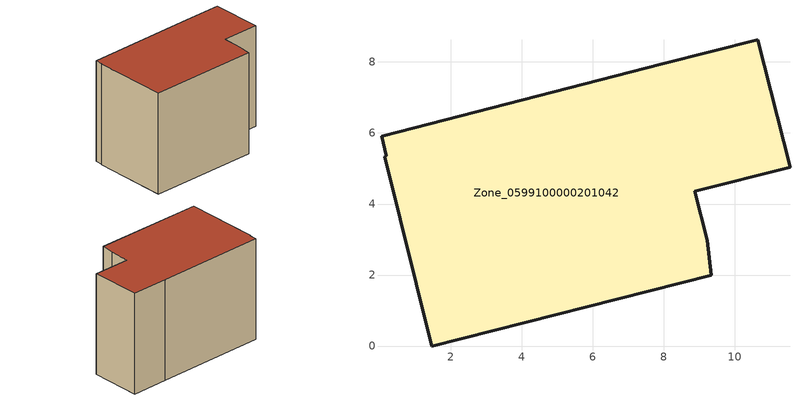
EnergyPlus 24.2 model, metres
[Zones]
Zone_0599100000201042
 floor ground (C_G): 1.47,0 0.14,5.33 0.19,5.37 0.05,5.91 7.98,7.96 10.64,8.62 11.56,5.04 8.88,4.37 9.22,2.98 9.34,1.99 z0
 wall outside (C_F): 10.64,8.62 7.98,7.96 0.05,5.91 0.19,5.37 0.14,5.33 1.47,0 9.34,1.99 9.22,2.98 8.88,4.37 11.56,5.04 10.64,8.62 z0:7.53
 roof outside (C_R): 1.47,0 9.34,1.99 9.22,2.98 8.88,4.37 11.56,5.04 10.64,8.62 7.98,7.96 0.05,5.91 0.19,5.37 0.14,5.33 z7.53
[BUILDING]
Pand.0599100000201042: North Axis=0; Terrain=City; Loads Convergence Tolerance Value=0.04; Temperature Convergence Tolerance Value=0.4; Solar Distribution=FullExterior; Maximum Number of Warmup Days=25; Minimum Number of Warmup Days=1
[Site:Location]
Rotterdam.The.Hague.AP_ZH_NLD Design_Conditions: Latitude=51.96; Longitude=4.45; Time Zone=1; Elevation=-4.5
[SITE:GROUNDTEMPERATURE:BUILDINGSURFACE]
18, 18, 18, 18, 18, 18, 18, 18, 18, 18, 18, 18
[MATERIAL] Thermal Absorptance=0.9; Solar Absorptance=0.7; Visible Absorptance=0.7
Name | Roughness | Thickness | Conductivity | Density | Specific Heat
G.TI.1946-1964 | MediumSmooth | 0.15 | 1 | 540 | 1210
F.TI.1946-1964 | Rough | 0.3 | 0.857143 | 1920 | 840
R.TI.1946-1964 | MediumRough | 0.2 | 0.277778 | 1500 | 1000
[CONSTRUCTION]
C_G: G.TI.1946-1964
C_F: F.TI.1946-1964
C_R: R.TI.1946-1964
[ZONE]
Zone_0599100000201042: Type=1; Multiplier=1; Ceiling Height=Autocalculate; Volume=Autocalculate; Floor Area=autocalculate; Part of Total Floor Area=Yes
[ZONEINFILTRATION:DESIGNFLOWRATE]
Infil_Zone_0599100000201042: Zone or ZoneList or Space or SpaceList=Zone_0599100000201042; Schedule=AlwaysOn; Design Flow Rate Calculation Method=Flow/Area; Flow Rate per Floor Area=0.003; Constant Term Coefficient=1; Temperature Term Coefficient=0; Velocity Term Coefficient=0; Velocity Squared Term Coefficient=0
[HVACTEMPLATE:ZONE:IDEALLOADSAIRSYSTEM]
Zone_0599100000201042: Maximum Heating Supply Air Temperature=50; Minimum Cooling Supply Air Temperature=13; Maximum Heating Supply Air Humidity Ratio=0.0156; Minimum Cooling Supply Air Humidity Ratio=0.0077; Heating Limit=NoLimit; Cooling Limit=NoLimit; Dehumidification Control Type=ConstantSensibleHeatRatio; Cooling Sensible Heat Ratio=0.7; Dehumidification Setpoint=60; Humidification Control Type=None; Humidification Setpoint=30; Outdoor Air Method=None; Outdoor Air Flow Rate per Person=0.00944; Outdoor Air Flow Rate per Zone Floor Area=0; Outdoor Air Flow Rate per Zone=0; Demand Controlled Ventilation Type=None; Outdoor Air Economizer Type=NoEconomizer; Heat Recovery Type=None; Sensible Heat Recovery Effectiveness=0.7; Latent Heat Recovery Effectiveness=0.65
[ZONECONTROL:THERMOSTAT]
ThermostatControl_Zone_0599100000201042: Zone or ZoneList=Zone_0599100000201042; Control Type Schedule=DualSetpointControlType; Control 1=Thermostat_Zone_0599100000201042; Temperature Difference Between Cutout And Setpoint=0
[THERMOSTATSETPOINT:DUALSETPOINT]
Thermostat_Zone_0599100000201042: Heating Setpoint Temperature Schedule=HeatingSetpoint_Zone_0599100000201042; Cooling Setpoint Temperature Schedule=CoolingSetpoint_Zone_0599100000201042
[SCHEDULE:COMPACT]
HeatingSetpoint_Zone_0599100000201042: Through: 12/31, For: AllDays, Until: 24:00, 21
CoolingSetpoint_Zone_0599100000201042: Through: 12/31, For: AllDays, Until: 24:00, 24
DualSetpointControlType: Through: 12/31, For: AllDays, Until: 24:00, 4
AlwaysOn: Through: 12/31, For: AllDays, Until: 24:00, 1
